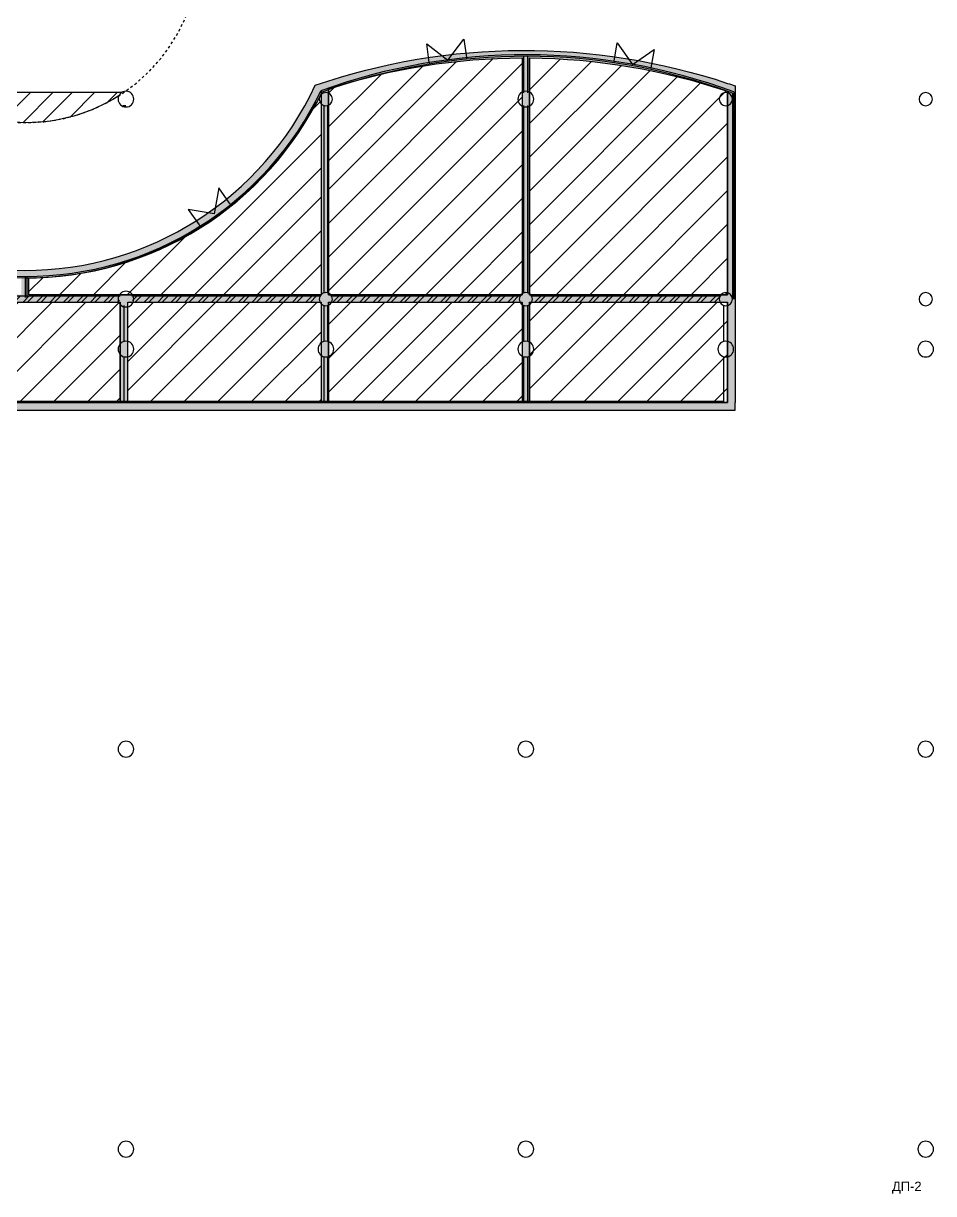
# Model space of a CAD drawing. Header units: metres. Extents: x 183920 to 188551, y 20757 to 23715.
# Drawn here: x 184349.26 to 184385.68, y 20873.58 to 20920.39 of the extents above; entities that cross this region are included whole.
import ezdxf

# ---------------------------------------------------------------- set-up
doc = ezdxf.new("R2010")
doc.units = ezdxf.units.M
for name, pattern in [('Commercial', [0]), ('Public', [0]), ('Style_10', [0]), ('Style_13', [0]), ('Style_18', [0]), ('Style_19', [0]), ('Style_2', [0]), ('Style_21', [9.525e-07, 6.35e-07, -3.175e-07]), ('Wall Style 01', [0])]:
    doc.linetypes.add(name, pattern=pattern)
for name, color, linetype, true_color in [('brick', 12, 'Continuous', 0xbd0000), ('COLON', 5, 'Continuous', 0x0000ff), ('DRAW', 7, 'Continuous', 0xffffff), ('GKL', 5, 'Continuous', 0x0000ff), ('Glass', 4, 'Continuous', 0x00ffff), ('Imported Drawing', 7, 'Continuous', 0x957bfc), ('TEXT', 2, 'Continuous', 0xffff00), ('WALL', 7, 'Continuous', 0x000000), ('Walls', 7, 'Continuous', 0x68db4c), ('Zoning', 7, 'Continuous', 0x47d2e2)]:
    doc.layers.add(name, color=color, linetype=linetype, true_color=true_color)
doc.styles.add('Style_9', font='', dxfattribs={"height": 0.3708534375})
doc.styles.get('Style_9').set_extended_font_data('arial')
pattern_1 = [(45, (0, 0), (-5.303300858899106, 5.303300858899107), []), (45, (1.35, 0), (-5.303300858899106, 5.303300858899107), []), (45, (2.7, 0), (-5.303300858899106, 5.303300858899107), []), (45, (4.050000000000001, 0), (-5.303300858899106, 5.303300858899107), []), (45, (5.399999999999999, 0), (-5.303300858899106, 5.303300858899107), []), (45, (6.75, 0), (-5.303300858899106, 5.303300858899107), []), (45, (8.100000000000001, 0), (-5.303300858899106, 5.303300858899107), []), (45, (9.45, 0), (-5.303300858899106, 5.303300858899107), [])]

# ---------------------------------------------------------------- blocks, each defined once
blk = doc.blocks.new('AC584E3954')
at = {"layer": 'Glass', "linetype": 'Style_19'}
for points in [[(-0.8850831972660963, -1.234254007406082), (-0.8850831972660963, -1.174254007406082)], [(0.6149168027339037, -1.234254007406082), (0.6149168027339037, -1.984254007406082), (-0.1350831972660962, -1.234254007406082), (-0.8850831972660963, -1.984254007406082), (-0.8850831972660963, -1.234254007406082)], [(0.6149168027339037, -1.234254007406082), (0.6149168027339037, -1.174254007406082)]]:
    blk.add_lwpolyline(points, dxfattribs=at)

msp = doc.modelspace()

# ---------------------------------------------------------------- hatches: boundary and pattern name
at = {"layer": 'DRAW'}
h = msp.add_hatch(dxfattribs=at)
h.set_pattern_fill('PATTERN_0', color=256, scale=0.04, style=0, pattern_type=2)
h.set_pattern_definition([(45, (-3.600000000000116, 82), (-0.2694076836320746, 0.2694076836320746), []), (45, (-3.420394800000009, 82), (-0.2694076836320746, 0.2694076836320746), [])])
edge = h.paths.add_edge_path(flags=0)
edge.add_line((184345.1337672897, 20909.48654259391), (184337.6011001476, 20909.48654259391))
edge.add_arc((184337.3674337187, 20909.36154259395), 0.2649999999873439, -9.562086233927403e-09, 28.144581299125207, ccw=False)
edge.add_arc((184337.3674337187, 20909.36154259387), 0.2649999999904361, -28.144581298957576, 9.39451183512574e-09, ccw=False)
edge.add_line((184337.6011001476, 20909.23654259391), (184345.1337672897, 20909.23654259391))
edge.add_arc((184345.3674337187, 20909.36154259392), 0.2650000000051187, 180.000000003164, 208.1445813115021, ccw=False)
edge.add_arc((184345.3674337187, 20909.3615425939), 0.2650000000021051, 151.8554186883347, 179.9999999969993, ccw=False)
edge.add_line((184345.1337672897, 20909.48654259391), (184345.1337672897, 20909.48654259391))
edge = h.paths.add_edge_path(flags=0)
edge.add_line((184353.1337672897, 20909.48654259391), (184345.6011001476, 20909.48654259391))
edge.add_arc((184345.3674337187, 20909.36154259395), 0.2649999999874091, -9.558675628795754e-09, 28.144581299121626, ccw=False)
edge.add_arc((184345.3674337187, 20909.36154259387), 0.2649999999903707, -28.1445812989611, 9.398092970513972e-09, ccw=False)
edge.add_line((184345.6011001476, 20909.23654259391), (184353.1337672897, 20909.23654259391))
edge.add_arc((184353.3674337187, 20909.36154259392), 0.2650000000051187, 180.000000003164, 208.1445813115021, ccw=False)
edge.add_arc((184353.3674337187, 20909.3615425939), 0.265000000002549, 151.8554186883586, 179.9999999969752, ccw=False)
edge.add_line((184353.1337672897, 20909.48654259391), (184353.1337672897, 20909.48654259391))
edge = h.paths.add_edge_path(flags=0)
edge.add_line((184361.1337672897, 20909.48654259391), (184353.6011001476, 20909.48654259391))
edge.add_arc((184353.3674337187, 20909.36154259395), 0.2649999999873728, -9.560608305037022e-09, 28.144581299123615, ccw=False)
edge.add_arc((184353.3674337187, 20909.36154259387), 0.2649999999903997, -28.144581298959622, 9.39661504162359e-09, ccw=False)
edge.add_line((184353.6011001476, 20909.23654259391), (184361.1337672897, 20909.23654259391))
edge.add_arc((184361.3674337187, 20909.36154259392), 0.2650000000051187, 180.000000003164, 208.1445813115021, ccw=False)
edge.add_arc((184361.3674337187, 20909.3615425939), 0.2650000000025418, 151.8554186883582, 179.9999999969756, ccw=False)
edge.add_line((184361.1337672897, 20909.48654259391), (184361.1337672897, 20909.48654259391))
edge = h.paths.add_edge_path(flags=0)
edge.add_line((184369.1337672897, 20909.48654259391), (184361.6011001476, 20909.48654259391))
edge.add_arc((184361.3674337187, 20909.36154259395), 0.2649999999873728, -9.560608305037022e-09, 28.144581299123615, ccw=False)
edge.add_arc((184361.3674337187, 20909.36154259387), 0.2649999999903997, -28.144581298959622, 9.39661504162359e-09, ccw=False)
edge.add_line((184361.6011001476, 20909.23654259391), (184369.1337672897, 20909.23654259391))
edge.add_arc((184369.3674337187, 20909.36154259392), 0.2650000000051187, 180.000000003164, 208.1445813115021, ccw=False)
edge.add_arc((184369.3674337187, 20909.3615425939), 0.2650000000025563, 151.855418688359, 179.9999999969747, ccw=False)
edge.add_line((184369.1337672897, 20909.48654259391), (184369.1337672897, 20909.48654259391))
edge = h.paths.add_edge_path(flags=0)
edge.add_arc((184377.3674337187, 20909.3615425939), 0.265000000002549, 151.8554186883586, 179.9999999969752, ccw=False)
edge.add_line((184377.1337672897, 20909.48654259391), (184369.6011001476, 20909.48654259391))
edge.add_arc((184369.3674337187, 20909.36154259395), 0.2649999999873728, -9.560608305037022e-09, 28.144581299123615, ccw=False)
edge.add_arc((184369.3674337187, 20909.36154259387), 0.2649999999903997, -28.144581298959622, 9.39661504162359e-09, ccw=False)
edge.add_line((184369.6011001476, 20909.23654259391), (184377.1337672897, 20909.23654259391))
edge.add_arc((184377.3674337187, 20909.36154259392), 0.2650000000051187, 180.000000003164, 208.1445813115021, ccw=False)
edge.add_line((184377.1024337187, 20909.36154259391), (184377.1024337187, 20909.36154259391))
at = {"layer": 'Imported Drawing'}
h = msp.add_hatch(dxfattribs=at)
h.set_pattern_fill('PATTERN_4', color=256, scale=10, style=0, pattern_type=2)
h.set_pattern_definition([(45, (0, 0), (-3.535533905932737, 3.535533905932738), []), (45, (0.8999999999999999, 0), (-3.535533905932737, 3.535533905932738), []), (45, (1.8, 0), (-3.535533905932737, 3.535533905932738), []), (45, (2.7, 0), (-3.535533905932737, 3.535533905932738), []), (45, (3.6, 0), (-3.535533905932737, 3.535533905932738), []), (45, (4.5, 0), (-3.535533905932737, 3.535533905932738), []), (45, (5.4, 0), (-3.535533905932737, 3.535533905932738), []), (45, (6.3, 0), (-3.535533905932737, 3.535533905932738), [])])
edge = h.paths.add_edge_path(flags=0)
edge.add_arc((184353.3674337187, 20917.36154259391), 0.3150000000026728, 118.3319502638783, 155.3667855631455)
edge.add_arc((184349.3674337186, 20923.36154259392), 6.945000000007473, 237.67472121589572, 302.3252787841043, ccw=False)
edge.add_arc((184345.3674337186, 20917.36154259391), 0.3150000000026726, 24.63321443685453, 61.66804973612174)
edge.add_line((184345.5169261422, 20917.63880964083), (184353.2179412951, 20917.63880964083))
edge.add_line((184353.2179412951, 20917.63880964083), (184353.2179412951, 20917.63880964083))
at = {"layer": 'Walls', "transparency": 33554483}
h = msp.add_hatch(color=256, dxfattribs=at)
edge = h.paths.add_edge_path(flags=0)
edge.add_arc((184369.3009118302, 20893.53376561443), 25.77707573653854, 71.58825695737193, 108.92137133551279, ccw=False)
edge.add_line((184377.4424338303, 20917.9913463012), (184377.4424338303, 20917.67495464083))
edge.add_arc((184369.3009118302, 20893.53376561438), 25.47707573658084, 71.3635217326683, 89.51573435251488)
edge.add_arc((184369.3009118303, 20893.53376561542), 25.47707573554013, 89.51573435263224, 90.1904149892663)
edge.add_arc((184369.3009118302, 20893.53376561442), 25.47707573654283, 90.19041498904514, 107.8908345318393)
edge.add_arc((184369.3009118301, 20893.53376561597), 25.47707573503762, 107.890834532718, 108.6012315625167)
edge.add_arc((184369.300911832, 20893.53376558065), 25.47707576910528, 108.6012315411217, 108.6364782468505)
edge.add_line((184361.1593898302, 20917.67495464083), (184360.9421721177, 20917.91796344717))
edge.add_line((184360.9421721177, 20917.91796344717), (184360.9421721177, 20917.91796344717))
h = msp.add_hatch(color=256, dxfattribs=at)
edge = h.paths.add_edge_path(flags=0)
edge.add_arc((184369.3009118303, 20893.53376561542), 25.47707573554013, 89.5157343526322, 90.19041498926629, ccw=False)
edge.add_line((184369.516242275, 20919.00993135586), (184369.5162423502, 20909.53740968301))
edge.add_line((184369.5162423502, 20909.53740968301), (184369.2162423502, 20909.53740968284))
edge.add_line((184369.2162423502, 20909.53740968284), (184369.216242275, 20919.01070065677))
edge.add_line((184369.216242275, 20919.01070065677), (184369.216242275, 20919.01070065677))
h.paths.add_polyline_path([(184369.2162423526, 20909.23740968284), (184369.2162423845, 20905.22188267803), (184369.5162423845, 20905.22188267667), (184369.5162423526, 20909.23740968301), (184369.2162423526, 20909.23740968284)], flags=0)
h = msp.add_hatch(color=256, dxfattribs=at)
edge = h.paths.add_edge_path(flags=0)
edge.add_arc((184349.3341450801, 20923.30888427107), 13.0987624022427, 204.029608076149, 205.4746426467451)
edge.add_arc((184349.3341450803, 20923.30888427046), 13.09876240214729, 205.4746426439566, 269.3582510031673)
edge.add_arc((184349.3341450804, 20923.30888426995), 13.09876240164677, 269.3582510023755, 270.6705207853684)
edge.add_arc((184349.3341450802, 20923.30888427046), 13.09876240215208, 270.6705207862005, 334.525357355857)
edge.add_line((184361.1593898302, 20917.67495464083), (184360.9421721177, 20917.91796344717))
edge.add_arc((184349.3341450802, 20923.30888427046), 12.79876240212684, 204.6297943327015, 335.08922305882834, ccw=False)
edge.add_line((184337.6998202725, 20917.97495464087), (184337.3705849423, 20917.97495464087))
edge.add_line((184337.3705849423, 20917.97495464087), (184337.3705849423, 20917.97495464087))
h = msp.add_hatch(color=256, dxfattribs=at)
edge = h.paths.add_edge_path(flags=0)
edge.add_arc((184369.3009118301, 20893.53376561597), 25.47707573503762, 107.890834532718, 108.60123156251669, ccw=False)
edge.add_line((184361.4742423298, 20917.77886063624), (184361.474242407, 20909.53740967832))
edge.add_line((184361.474242407, 20909.53740967832), (184361.174242407, 20909.53740967814))
edge.add_line((184361.174242407, 20909.53740967814), (184361.1742423308, 20917.67995850134))
edge.add_line((184361.1742423308, 20917.67995850134), (184361.1742423308, 20917.67995850134))
h.paths.add_polyline_path([(184361.1742424098, 20909.23740967814), (184361.1742424475, 20905.2218827144), (184361.4742424475, 20905.22188271304), (184361.4742424099, 20909.23740967832), (184361.1742424098, 20909.23740967814)], flags=0)
h = msp.add_hatch(color=256, dxfattribs=at)
edge = h.paths.add_edge_path(flags=0)
edge.add_line((184377.4424338303, 20905.22188264082), (184377.4424338303, 20909.23740968764))
edge.add_line((184377.4424338303, 20909.23740968764), (184377.4424338303, 20909.53740968764))
edge.add_line((184377.4424338303, 20909.53740968764), (184377.4424338303, 20917.67495464083))
edge.add_line((184377.4424338303, 20917.67495464083), (184377.4424338303, 20917.9913463012))
edge.add_arc((184369.3009118306, 20893.53376561532), 25.77707573558013, 70.8840006531234, 71.58825695744139, ccw=False)
edge.add_line((184377.7424338303, 20917.88942901845), (184377.7424338303, 20905.22188263947))
edge.add_line((184377.7424338303, 20905.22188263947), (184377.4424338303, 20905.22188264082))
edge.add_line((184377.4424338303, 20905.22188264082), (184377.4424338303, 20905.22188264082))
h = msp.add_hatch(color=256, dxfattribs=at)
h.paths.add_polyline_path([(184349.1874337179, 20909.23654259391), (184349.1874337179, 20909.23740967114), (184349.4874337179, 20909.23740967131), (184349.4874337179, 20909.23654259391), (184349.1874337179, 20909.23654259391)], flags=0)
edge = h.paths.add_edge_path(flags=0)
edge.add_line((184349.1874337179, 20909.53740967114), (184349.1874337179, 20910.21094350696))
edge.add_arc((184349.3341450804, 20923.30888426995), 13.09876240164677, 269.3582510023755, 270.6705207853684)
edge.add_line((184349.4874337179, 20910.21101883133), (184349.4874337179, 20909.53740967131))
edge.add_line((184349.4874337179, 20909.53740967131), (184349.1874337179, 20909.53740967114))
edge.add_line((184349.1874337179, 20909.53740967114), (184349.1874337179, 20909.53740967114))
for points in [[(184297.2762423303, 20909.23740964082), (184297.2762423303, 20909.53740964082), (184305.2490229082, 20909.53740964548), (184305.5490229082, 20909.53740964565), (184313.1858443506, 20909.53740965011), (184313.4858443506, 20909.53740965029), (184321.1858443506, 20909.53740965479), (184321.4858443506, 20909.53740965496), (184329.1858443507, 20909.53740965946), (184329.4858443507, 20909.53740965964), (184337.1858443507, 20909.53740966413), (184337.4858443507, 20909.53740966431), (184349.1874337179, 20909.53740967114), (184349.4874337179, 20909.53740967131), (184361.174242407, 20909.53740967814), (184361.474242407, 20909.53740967832), (184369.2162423502, 20909.53740968284), (184369.5162423502, 20909.53740968301), (184377.4424338303, 20909.53740968764), (184377.4424338303, 20909.23740968764), (184369.5162423526, 20909.23740968301), (184369.2162423526, 20909.23740968284), (184361.4742424099, 20909.23740967832), (184361.1742424098, 20909.23740967814), (184353.4423368119, 20909.23740967362), (184353.1423367493, 20909.23740967345), (184349.4874337179, 20909.23740967131), (184349.1874337179, 20909.23740967114), (184345.4424337225, 20909.23740966895), (184345.1424337225, 20909.23740966878), (184337.4858443493, 20909.23740966431), (184337.1858443494, 20909.23740966413), (184329.4858443493, 20909.23740965964), (184329.1858443493, 20909.23740965946), (184321.4858443493, 20909.23740965496), (184321.1858443493, 20909.23740965479), (184313.4858443492, 20909.23740965029), (184313.1858443492, 20909.23740965011), (184305.549022903, 20909.23740964566), (184305.249022903, 20909.23740964548), (184297.2762423303, 20909.23740964082)], [(184353.1397417008, 20905.22188275074), (184353.1423367493, 20909.23740967345), (184353.4423368119, 20909.23740967362), (184353.4397417634, 20905.22188274938), (184353.1397417008, 20905.22188275074)], [(184296.9924337173, 20904.92188300468), (184296.9924337186, 20905.22188300468), (184297.2762423303, 20905.22188300339), (184305.249022833, 20905.22188296733), (184305.5490228331, 20905.22188296598), (184313.185844331, 20905.22188293144), (184313.485844331, 20905.22188293008), (184321.185844331, 20905.22188289526), (184321.4858443311, 20905.2218828939), (184329.1858443311, 20905.22188285907), (184329.4858443311, 20905.22188285772), (184337.1858443311, 20905.22188282289), (184337.4858443311, 20905.22188282154), (184345.1424338255, 20905.22188278691), (184345.4424338255, 20905.22188278555), (184353.1397417008, 20905.22188275074), (184353.4397417634, 20905.22188274938), (184361.1742424475, 20905.2218827144), (184361.4742424475, 20905.22188271304), (184369.2162423845, 20905.22188267803), (184369.5162423845, 20905.22188267667), (184377.4424338303, 20905.22188264082), (184377.7424338303, 20905.22188263947), (184377.7424338303, 20904.92188263947), (184297.2762423303, 20904.92188300339), (184296.9924337173, 20904.92188300468)]]:
    msp.add_hatch(color=256, dxfattribs=at).paths.add_polyline_path(points, flags=0)
at = {"layer": 'Zoning'}
h = msp.add_hatch(dxfattribs=at)
h.set_pattern_fill('PATTERN_2', color=256, scale=15, style=0, pattern_type=2)
h.set_pattern_definition(pattern_1)
edge = h.paths.add_edge_path(flags=0)
edge.add_line((184369.216242275, 20919.01070065677), (184369.2162423502, 20909.53740968284))
edge.add_line((184369.2162423502, 20909.53740968284), (184361.474242407, 20909.53740967832))
edge.add_line((184361.474242407, 20909.53740967832), (184361.4742423298, 20917.77886063624))
edge.add_arc((184369.3009118302, 20893.53376561442), 25.47707573654283, 90.19041498904511, 107.89083453183929, ccw=False)
edge.add_line((184369.216242275, 20919.01070065677), (184369.216242275, 20919.01070065677))
h = msp.add_hatch(dxfattribs=at)
h.set_pattern_fill('PATTERN_2', color=256, scale=15, style=0, pattern_type=2)
h.set_pattern_definition(pattern_1)
edge = h.paths.add_edge_path(flags=0)
edge.add_line((184369.5162423502, 20909.53740968301), (184369.516242275, 20919.00993135586))
edge.add_arc((184369.3009118302, 20893.53376561438), 25.47707573658085, 71.36352173266829, 89.51573435251493, ccw=False)
edge.add_line((184377.4424338303, 20917.67495464083), (184377.4424338303, 20909.53740968764))
edge.add_line((184377.4424338303, 20909.53740968764), (184369.5162423502, 20909.53740968301))
edge.add_line((184369.5162423502, 20909.53740968301), (184369.5162423502, 20909.53740968301))
h = msp.add_hatch(dxfattribs=at)
h.set_pattern_fill('PATTERN_2', color=256, scale=15, style=0, pattern_type=2)
h.set_pattern_definition(pattern_1)
edge = h.paths.add_edge_path(flags=0)
edge.add_line((184349.4874337179, 20909.53740967131), (184349.4874337179, 20910.21101883133))
edge.add_arc((184349.3341450802, 20923.30888427046), 13.09876240215208, 270.6705207862005, 334.525357355857)
edge.add_arc((184369.300911832, 20893.53376558065), 25.47707576910528, 108.60123154112159, 108.63647824685049, ccw=False)
edge.add_line((184361.1742423308, 20917.67995850134), (184361.174242407, 20909.53740967814))
edge.add_line((184361.174242407, 20909.53740967814), (184349.4874337179, 20909.53740967131))
edge.add_line((184349.4874337179, 20909.53740967131), (184349.4874337179, 20909.53740967131))
h = msp.add_hatch(dxfattribs=at)
h.set_pattern_fill('PATTERN_2', color=256, scale=15, style=0, pattern_type=2)
h.set_pattern_definition(pattern_1)
h.paths.add_polyline_path([(184349.1874337179, 20909.23740967114), (184349.1874337179, 20909.23654259391), (184349.4874337179, 20909.23654259391), (184349.4874337179, 20909.23740967131), (184353.1423367493, 20909.23740967345), (184353.1397417008, 20905.22188275074), (184345.4424338255, 20905.22188278555), (184345.4424337225, 20909.23740966895), (184349.1874337179, 20909.23740967114)], flags=0)
h = msp.add_hatch(dxfattribs=at)
h.set_pattern_fill('PATTERN_2', color=256, scale=15, style=0, pattern_type=2)
h.set_pattern_definition(pattern_1)
h.paths.add_polyline_path([(184353.4397417634, 20905.22188274938), (184353.4423368119, 20909.23740967362), (184361.1742424098, 20909.23740967814), (184361.1742424475, 20905.2218827144), (184353.4397417634, 20905.22188274938)], flags=0)
h = msp.add_hatch(dxfattribs=at)
h.set_pattern_fill('PATTERN_2', color=256, scale=15, style=0, pattern_type=2)
h.set_pattern_definition(pattern_1)
h.paths.add_polyline_path([(184369.2162423526, 20909.23740968284), (184369.2162423845, 20905.22188267803), (184361.4742424475, 20905.22188271304), (184361.4742424099, 20909.23740967832), (184369.2162423526, 20909.23740968284)], flags=0)
h = msp.add_hatch(dxfattribs=at)
h.set_pattern_fill('PATTERN_2', color=256, scale=15, style=0, pattern_type=2)
h.set_pattern_definition(pattern_1)
h.paths.add_polyline_path([(184369.5162423845, 20905.22188267667), (184369.5162423526, 20909.23740968301), (184377.4424338303, 20909.23740968764), (184377.4424338303, 20905.22188264082), (184369.5162423845, 20905.22188267667)], flags=0)

# ---------------------------------------------------------------- linework, layer by layer
at = {"layer": 'brick', "linetype": 'Style_19'}
for points in [[(184345.6011001476, 20909.48654259391), (184353.1337672897, 20909.48654259391)], [(184345.6011001476, 20909.23654259391), (184353.1337672897, 20909.23654259391)], [(184353.6011001476, 20909.48654259391), (184361.1337672897, 20909.48654259391)], [(184353.6011001476, 20909.23654259391), (184361.1337672897, 20909.23654259391)], [(184361.6011001476, 20909.48654259391), (184369.1337672897, 20909.48654259391)], [(184361.6011001476, 20909.23654259391), (184369.1337672897, 20909.23654259391)], [(184369.6011001476, 20909.48654259391), (184377.1337672897, 20909.48654259391)], [(184369.6011001476, 20909.23654259391), (184377.1337672897, 20909.23654259391)]]:
    msp.add_lwpolyline(points, dxfattribs=at)
at = {"layer": 'COLON', "linetype": 'Style_2'}
for points in [[(184353.0524337187, 20917.36154259391, 0.9999999999999999), (184353.6824337186, 20917.36154259391, 0.9999999999999999), (184353.0524337187, 20917.36154259391)], [(184353.0524337187, 20909.36154259391, 0.9999999999999999), (184353.6824337186, 20909.36154259391, 0.9999999999999999), (184353.0524337187, 20909.36154259391)]]:
    msp.add_lwpolyline(points, format="xyb", close=True, dxfattribs=at)
at = {"layer": 'COLON', "linetype": 'Style_19'}
for points in [[(184361.1024337187, 20917.36154259391, 0.9999999999999999), (184361.6324337187, 20917.36154259391, 0.9999999999999999), (184361.1024337187, 20917.36154259391)], [(184377.1024337187, 20917.36154259391, 0.9999999999999999), (184377.6324337187, 20917.36154259391, 0.9999999999999999), (184377.1024337187, 20917.36154259391)], [(184385.1024337187, 20917.36154259391, 0.9999999999999999), (184385.6324337187, 20917.36154259391, 0.9999999999999999), (184385.1024337187, 20917.36154259391)], [(184361.1024337187, 20909.36154259391, 0.9999999999999999), (184361.6324337187, 20909.36154259391, 0.9999999999999999), (184361.1024337187, 20909.36154259391)], [(184369.1024337187, 20909.36154259391, 0.9999999999999999), (184369.6324337187, 20909.36154259391, 0.9999999999999999), (184369.1024337187, 20909.36154259391)], [(184377.1024337187, 20909.36154259391, 0.9999999999999999), (184377.6324337187, 20909.36154259391, 0.9999999999999999), (184377.1024337187, 20909.36154259391)], [(184385.1024337187, 20909.36154259391, 0.9999999999999999), (184385.6324337187, 20909.36154259391, 0.9999999999999999), (184385.1024337187, 20909.36154259391)], [(184369.0524337187, 20891.36154259391, 0.9999999999999999), (184369.6824337186, 20891.36154259391, 0.9999999999999999), (184369.0524337187, 20891.36154259391)]]:
    msp.add_lwpolyline(points, format="xyb", close=True, dxfattribs=at)
at = {"layer": 'COLON', "linetype": 'Style_18'}
msp.add_lwpolyline([(184369.0524337187, 20917.36154259391, 0.9999999999999999), (184369.6824337186, 20917.36154259391, 0.9999999999999999), (184369.0524337187, 20917.36154259391)], format="xyb", close=True, dxfattribs=at)
at = {"layer": 'COLON', "linetype": 'Style_10'}
for points in [[(184353.0524337187, 20907.36154259391, 0.9999999999999999), (184353.6824337186, 20907.36154259391, 0.9999999999999999), (184353.0524337187, 20907.36154259391)], [(184361.0524337187, 20907.36154259391, 0.9999999999999999), (184361.6824337186, 20907.36154259391, 0.9999999999999999), (184361.0524337187, 20907.36154259391)], [(184369.0524337187, 20907.36154259391, 0.9999999999999999), (184369.6824337186, 20907.36154259391, 0.9999999999999999), (184369.0524337187, 20907.36154259391)], [(184377.0524337187, 20907.36154259391, 0.9999999999999999), (184377.6824337186, 20907.36154259391, 0.9999999999999999), (184377.0524337187, 20907.36154259391)], [(184385.0524337187, 20907.36154259391, 0.9999999999999999), (184385.6824337186, 20907.36154259391, 0.9999999999999999), (184385.0524337187, 20907.36154259391)], [(184369.0524337187, 20891.36154259391, 0.9999999999999999), (184369.6824337186, 20891.36154259391, 0.9999999999999999), (184369.0524337187, 20891.36154259391)], [(184385.0524337187, 20891.36154259391, 0.9999999999999999), (184385.6824337186, 20891.36154259391, 0.9999999999999999), (184385.0524337187, 20891.36154259391)], [(184353.0524337187, 20875.36154259391, 0.9999999999999999), (184353.6824337186, 20875.36154259391, 0.9999999999999999), (184353.0524337187, 20875.36154259391)], [(184369.0524337187, 20875.36154259391, 0.9999999999999999), (184369.6824337186, 20875.36154259391, 0.9999999999999999), (184369.0524337187, 20875.36154259391)], [(184385.0524337187, 20875.36154259391, 0.9999999999999999), (184385.6824337186, 20875.36154259391, 0.9999999999999999), (184385.0524337187, 20875.36154259391)]]:
    msp.add_lwpolyline(points, format="xyb", close=True, dxfattribs=at)
at = {"layer": 'COLON', "linetype": 'Style_13'}
msp.add_lwpolyline([(184353.0524337187, 20891.36154259391, 0.9999999999999999), (184353.6824337186, 20891.36154259391, 0.9999999999999999), (184353.0524337187, 20891.36154259391)], format="xyb", close=True, dxfattribs=at)
at = {"layer": 'GKL', "linetype": 'Style_19'}
for points in [[(184369.2924337187, 20917.61570789446), (184369.2924337187, 20919.07658013504)], [(184369.4424337187, 20917.61570789446), (184369.4424337187, 20919.07658013504)], [(184361.2924337187, 20909.61570789446), (184361.2924337187, 20917.10737729337)], [(184361.4424337187, 20909.61570789446), (184361.4424337187, 20917.10737729337)], [(184369.2924337187, 20909.61570789446), (184369.2924337187, 20917.10737729337)], [(184369.4424337187, 20909.61570789446), (184369.4424337187, 20917.10737729337)], [(184353.2924337187, 20907.66748376473), (184353.2924337187, 20909.11154259391)], [(184353.4424337187, 20907.66748376473), (184353.4424337187, 20909.11154259391)], [(184361.2924337187, 20907.66748376473), (184361.2924337187, 20909.10737729337)], [(184361.4424337187, 20907.66748376473), (184361.4424337187, 20909.10737729337)], [(184369.2924337187, 20907.66748376473), (184369.2924337187, 20909.10737729337)], [(184369.4424337187, 20907.66748376473), (184369.4424337187, 20909.10737729337)], [(184377.2924337187, 20907.66748376473), (184377.2924337187, 20909.10737729337)], [(184377.4424337187, 20907.66748376473), (184377.4424337187, 20909.10737729337)], [(184353.2924337187, 20905.28188300468), (184353.2924337187, 20907.0556014231)], [(184353.4424337187, 20905.28188300468), (184353.4424337187, 20907.0556014231)], [(184361.2924337187, 20905.28188300468), (184361.2924337187, 20907.0556014231)], [(184361.4424337187, 20905.28188300468), (184361.4424337187, 20907.0556014231)], [(184369.2924337187, 20905.28188300468), (184369.2924337187, 20907.0556014231)], [(184369.4424337187, 20905.28188300468), (184369.4424337187, 20907.0556014231)], [(184377.2924337187, 20905.22188300468), (184377.2924337187, 20907.0556014231)], [(184377.4424337187, 20905.22188300468), (184377.4424337187, 20907.0556014231)], [(184377.2924337187, 20905.22188300468), (184377.4424337187, 20905.22188300468)]]:
    msp.add_lwpolyline(points, dxfattribs=at)
at = {"layer": 'Glass', "linetype": 'Style_19'}
for points in [[(184377.692433718, 20917.64786954952, 0.1773953731359638), (184361.1685965957, 20917.69408534061)], [(184377.6324337189, 20917.60603557089, 0.1766828149546617), (184361.2120471919, 20917.64601730737)], [(184337.4795628987, 20917.73654259397, 0.6304563076900117), (184361.2120471919, 20917.64601730737)], [(184337.5459747575, 20917.73654259399, 0.6303496543837497), (184361.1685965957, 20917.69408534061)]]:
    msp.add_lwpolyline(points, format="xyb", dxfattribs=at)
for points in [[(184377.6280825183, 20917.67154259391), (184377.6291195137, 20917.67154259391)], [(184377.6924337187, 20917.64786954928), (184377.6924337187, 20909.36154259391)], [(184377.6324337187, 20917.60603557097), (184377.6324337187, 20909.36154259391)], [(184349.3374337179, 20910.28006714051), (184349.3374337179, 20909.42154259391)], [(184349.3974337179, 20910.28006714051), (184349.3974337179, 20909.42154259391)], [(184305.4324337186, 20905.28188300468), (184377.2924337187, 20905.28188300468)], [(184305.4324337186, 20905.22188300468), (184377.2924337187, 20905.22188300468)]]:
    msp.add_lwpolyline(points, dxfattribs=at)
at = {"layer": 'Imported Drawing', "linetype": 'Public'}
msp.add_lwpolyline([(184353.2179412951, 20917.63880964083, 0.1630163748298228), (184353.0811004078, 20917.49283705331, -0.2898198867869173), (184345.6537670296, 20917.49283705331, 0.163016374829823), (184345.5169261422, 20917.63880964083), (184353.2179412951, 20917.63880964083)], format="xyb", close=True, dxfattribs=at)
at = {"layer": 'WALL', "linetype": 'Style_21'}
msp.add_lwpolyline([(184356.3124337186, 20923.36154259391, 1), (184342.4224337187, 20923.36154259391, 1), (184356.3124337186, 20923.36154259391)], format="xyb", close=True, dxfattribs=at)
at = {"layer": 'WALL', "linetype": 'Style_19'}
msp.add_lwpolyline([(184353.2424337188, 20917.11154259376), (184353.3674337186, 20917.11154259376)], dxfattribs=at)
at = {"layer": 'Walls', "linetype": 'Wall Style 01'}
for points in [[(184360.9421721177, 20917.91796344717, -0.1643527332980933), (184377.4424338303, 20917.9913463012)], [(184361.4742423298, 20917.77886063624, -0.07738657849853102), (184369.216242275, 20919.01070065677)], [(184369.516242275, 20919.00993135586, -0.07937000843509628), (184377.4424338303, 20917.67495464083)], [(184337.3705849423, 20917.97495464087), (184337.6998202725, 20917.97495464087, 0.6398921029215919), (184360.9421721177, 20917.91796344717)], [(184349.4874337179, 20910.21101883133, 0.2860600356091184), (184361.1593898302, 20917.67495464083)], [(184361.1593898302, 20917.67495464083, -0.0001537927675748245), (184361.1742423308, 20917.67995850134)], [(184377.4424338303, 20917.9913463012, -0.003072907494257547), (184377.7424338303, 20917.88942901845), (184377.7424338303, 20905.22188263947)]]:
    msp.add_lwpolyline(points, format="xyb", dxfattribs=at)
for points in [[(184369.216242275, 20919.01070065677), (184369.2162423502, 20909.53740968284)], [(184369.516242275, 20919.00993135586), (184369.5162423502, 20909.53740968301)], [(184361.1742423308, 20917.67995850134), (184361.174242407, 20909.53740967814)], [(184361.4742423298, 20917.77886063624), (184361.474242407, 20909.53740967832)], [(184377.4424338303, 20909.53740968764), (184377.4424338303, 20917.67495464083)], [(184349.4874337179, 20909.53740967131), (184349.4874337179, 20910.21101883133)], [(184349.1874337179, 20909.23740967114), (184349.1874337179, 20909.23654259391), (184349.4874337179, 20909.23654259391), (184349.4874337179, 20909.23740967131)], [(184349.4874337179, 20909.53740967131), (184361.174242407, 20909.53740967814)], [(184349.4874337179, 20909.23740967131), (184353.1423367493, 20909.23740967345)], [(184353.1397417008, 20905.22188275074), (184353.1423367493, 20909.23740967345)], [(184353.4397417634, 20905.22188274938), (184353.4423368119, 20909.23740967362)], [(184353.4423368119, 20909.23740967362), (184361.1742424098, 20909.23740967814)], [(184361.1742424098, 20909.23740967814), (184361.1742424475, 20905.2218827144)], [(184361.474242407, 20909.53740967832), (184369.2162423502, 20909.53740968284)], [(184361.4742424099, 20909.23740967832), (184369.2162423526, 20909.23740968284)], [(184361.4742424099, 20909.23740967832), (184361.4742424475, 20905.22188271304)], [(184369.2162423526, 20909.23740968284), (184369.2162423845, 20905.22188267803)], [(184369.5162423502, 20909.53740968301), (184377.4424338303, 20909.53740968764)], [(184369.5162423526, 20909.23740968301), (184377.4424338303, 20909.23740968764)], [(184369.5162423526, 20909.23740968301), (184369.5162423845, 20905.22188267667)], [(184377.4424338303, 20905.22188264082), (184377.4424338303, 20909.23740968764)], [(184297.2762423303, 20904.92188300339), (184377.7424338303, 20904.92188263947), (184377.7424338303, 20905.22188263947)], [(184345.4424338255, 20905.22188278555), (184353.1397417008, 20905.22188275074)], [(184353.4397417634, 20905.22188274938), (184361.1742424475, 20905.2218827144)], [(184361.4742424475, 20905.22188271304), (184369.2162423845, 20905.22188267803)], [(184369.5162423845, 20905.22188267667), (184377.4424338303, 20905.22188264082)]]:
    msp.add_lwpolyline(points, dxfattribs=at)
at = {"layer": 'Zoning', "linetype": 'Commercial'}
for points in [[(184369.216242275, 20919.01070065677), (184369.2162423502, 20909.53740968284), (184361.474242407, 20909.53740967832), (184361.4742423298, 20917.77886063624, -0.07738657849853102), (184369.216242275, 20919.01070065677)], [(184369.5162423502, 20909.53740968301), (184369.516242275, 20919.00993135586, -0.07937000843509628), (184377.4424338303, 20917.67495464083), (184377.4424338303, 20909.53740968764), (184369.5162423502, 20909.53740968301)], [(184349.4874337179, 20909.53740967131), (184349.4874337179, 20910.21101883133, 0.2860600356091184), (184361.1593898302, 20917.67495464083, -0.0001537927675748245), (184361.1742423308, 20917.67995850134), (184361.174242407, 20909.53740967814), (184349.4874337179, 20909.53740967131)]]:
    msp.add_lwpolyline(points, format="xyb", close=True, dxfattribs=at)
for points in [[(184349.1874337179, 20909.23740967114), (184349.1874337179, 20909.23654259391), (184349.4874337179, 20909.23654259391), (184349.4874337179, 20909.23740967131), (184353.1423367493, 20909.23740967345), (184353.1397417008, 20905.22188275074), (184345.4424338255, 20905.22188278555), (184345.4424337225, 20909.23740966895), (184349.1874337179, 20909.23740967114)], [(184353.4397417634, 20905.22188274938), (184353.4423368119, 20909.23740967362), (184361.1742424098, 20909.23740967814), (184361.1742424475, 20905.2218827144), (184353.4397417634, 20905.22188274938)], [(184369.2162423526, 20909.23740968284), (184369.2162423845, 20905.22188267803), (184361.4742424475, 20905.22188271304), (184361.4742424099, 20909.23740967832), (184369.2162423526, 20909.23740968284)], [(184369.5162423845, 20905.22188267667), (184369.5162423526, 20909.23740968301), (184377.4424338303, 20909.23740968764), (184377.4424338303, 20905.22188264082), (184369.5162423845, 20905.22188267667)]]:
    msp.add_lwpolyline(points, close=True, dxfattribs=at)

# ---------------------------------------------------------------- block references
at = {"layer": 'Glass'}
for p, rotation in [((184366.2737407472, 20917.68050848024), 187.5176020430011), ((184373.2824789098, 20917.55261166317), 169.8149342871873)]:
    msp.add_blockref('AC584E3954', p, dxfattribs=dict(at, rotation=rotation))
at = {"layer": 'Glass', "xscale": -1, "rotation": 215.4205934824179}
msp.add_blockref('AC584E3954', (184357.7276327047, 20911.8401101619), dxfattribs=at)

# ---------------------------------------------------------------- texts
at = {"layer": 'TEXT', "insert": (184384.0179689067, 20873.58292360424), "char_height": 0.3708534375, "width": 1.994980015370893, "attachment_point": 7, "style": 'Style_9'}
msp.add_mtext('ДП-2', dxfattribs=at)

doc.saveas('drawing.dxf')
